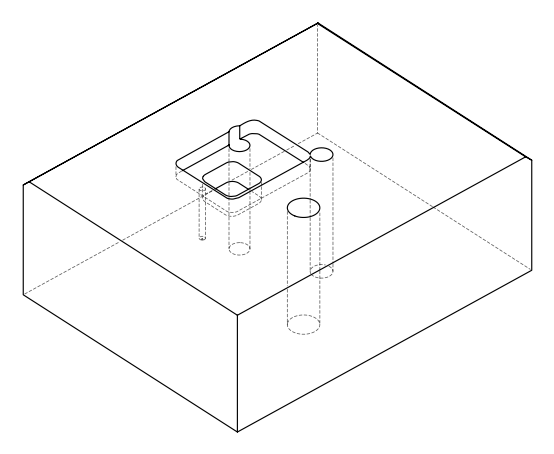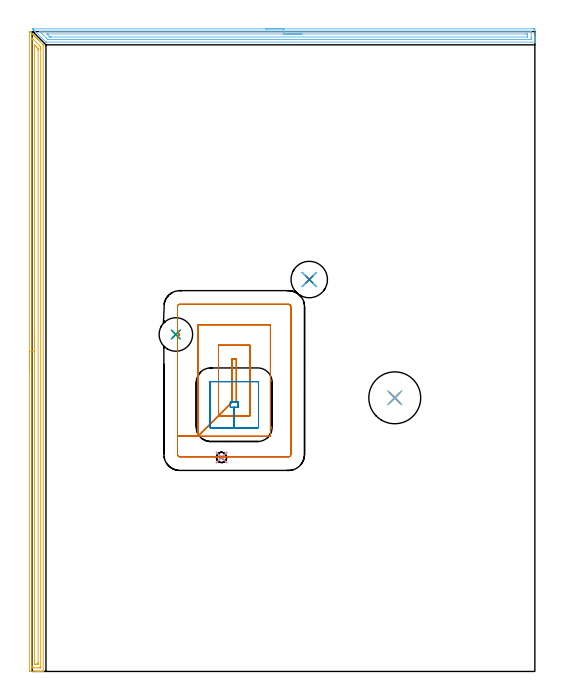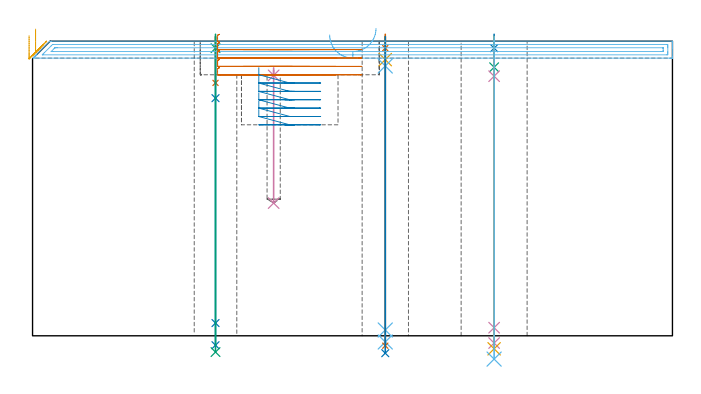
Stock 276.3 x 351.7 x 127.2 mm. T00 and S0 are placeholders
(PLAN: 20 operations, 14 tool changes, 29.1 min)
(1 SPOT_DRILL | STEP1HOLE | NXT0321_9005460120000 | 0.05 min | 186 mm3)
(2 SPOT_DRILL_1 | STEP1HOLE_1 | NXT0321_9005460120000 | 0.05 min | 183 mm3)
(3 SPOT_DRILL_2 | STEP1HOLE_2 | NXT0321_9005460120000 | 0.05 min | 183 mm3)
(4 SPOT_DRILL_3 | STEP1POCKET | NXT0321_9005460120000 | 0.03 min | 1508 mm3)
(5 DRILL_BLIND_HOLE_INTO_CENTER | STEP1HOLE | NXT0301_024 | 0.04 min | 107 mm3)
(6 GUN_DRILL_THROUGH_HOLE | STEP1HOLE | UGT0307_001 | 0.57 min | 2323 mm3)
(7 SPADE_DRILL_TO_ENLARGE_THROUGH_HOLE | STEP1HOLE | UGT0306_003 | 0.54 min | 12958 mm3)
(8 DRILL_TO_ENLARGE_THROUGH_HOLE | STEP1HOLE | UGT0301_007 | 0.55 min | 24346 mm3)
(9 DRILL_BLIND_HOLE_INTO_CENTER_1 | STEP1HOLE_1 | NXT0301_046 | 0.05 min | 359 mm3)
(10 GUN_DRILL_THROUGH_HOLE_1 | STEP1HOLE_1 | UGT0307_003 | 0.59 min | 4470 mm3)
(11 SPADE_DRILL_TO_ENLARGE_THROUGH_HOLE_1 | STEP1HOLE_1 | UGT0306_009 | 0.54 min | 29142 mm3)
(12 DRILL_TO_ENLARGE_THROUGH_HOLE_1 | STEP1HOLE_1 | UGT0301_392 | 0.56 min | 46941 mm3)
(13 DRILL_BLIND_HOLE_INTO_CENTER_2 | STEP1HOLE_2 | NXT0301_128 | 0.08 min | 1730 mm3)
(14 GUN_DRILL_THROUGH_HOLE_2 | STEP1HOLE_2 | UGT0307_008 | 0.63 min | 10437 mm3)
(15 DRILL_TO_ENLARGE_THROUGH_HOLE_2 | STEP1HOLE_2 | UGT0301_253 | 0.55 min | 21435 mm3)
(16 DRILL_BLIND_HOLE_INTO_CENTER_3 | STEP1POCKET | UGT0301_452 | 0.23 min | 1380 mm3)
(17 AREA_MILL | FG_CHAMFER_SURFACE | UGT0205_001 | 8.57 min | 10164 mm3)
(18 AREA_MILL_1 | FG_CHAMFER_SURFACE_1 | UGT0205_001 | 6.74 min | 7217 mm3)
(19 MILL_RECTANGULAR_POCKET | POCKET_RECTANGULAR_STRAIGHT | UGT0201_133 | Follow Part, ap 3.75, ae 75% | 6.25 min | 104751 mm3)
(20 MILL_RECTANGULAR_POCKET_1 | POCKET_RECTANGULAR_STRAIGHT_1 | UGT0201_133 | Follow Part, ap 3.75, ae 75% | 2.46 min | 35242 mm3)
(TOOL NXT0321_9005460120000 | NC Spot Drill, 142deg, 12mm, Carbide, Uncoated | D12 PA142 FL30 Z2)
(TOOL NXT0301_024 | Carbide Drill 5.3mm [860.1-0530-027A1-MM 2214] | D5.3 PA140 FL44 Z2)
(TOOL UGT0307_001 | Gun Drill 5 mm | D5 PA130 FL24 Z1)
(TOOL UGT0306_003 | Spade Drill 12.5mm | D12.5 PA132 FL10 Z2)
(TOOL UGT0301_007 | Twist Drill 20 mm | D20 PA118 FL140 Z2)
(TOOL NXT0301_046 | Carbide Drill 7.5mm [860.1-0750-038A1-MM 2214] | D7.5 PA140 FL53 Z2)
(TOOL UGT0307_003 | Gun Drill 7 mm | D7 PA130 FL24 Z1)
(TOOL UGT0306_009 | Spade Drill 18.5mm | D18.5 PA132 FL10 Z2)
(TOOL UGT0301_392 | Twist Drill 28.5 mm | D28.5 PA118 FL165 Z2)
(TOOL NXT0301_128 | Carbide Drill 12mm [861.1-1200-036A1-GP GC34] | D12 PA150 FL37.4 Z2)
(TOOL UGT0307_008 | Gun Drill 11 mm | D11 PA130 FL24 Z1)
(TOOL UGT0301_253 | Twist Drill 18.4 mm | D18.4 PA118 FL135 Z2)
(TOOL UGT0301_452 | Carbide Drill 5.7 mm | D5.7 PA118 FL57 Z2)
(TOOL UGT0205_001 | Chamfer Mill 20 x 3 x 45 deg. | D20 FL50 Z2)
(TOOL UGT0201_133 | Carbide End Mill 15.0 | D15 FL30 Z4)
(OP 1 SPOT_DRILL)
G17 G21 G94 G90
T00 M6
G54
G17 G0 G90 X152.3 Y215.4 S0 M3
G43 Z137.2 H0
G94 G81 G98 Z124.2 F250. R130.2
G80
M5
M2
(OP 2 SPOT_DRILL_1)
G17 G21 G94 G90
T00 M6
G54
G17 G0 G90 X199.3 Y150.4 S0 M3
G43 Z137.2 H0
G94 G81 G98 Z124.2 F250. R130.2
G80
M5
M2
(OP 3 SPOT_DRILL_2)
G17 G21 G94 G90
T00 M6
G54
G17 G0 G90 X79. Y185.2 S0 M3
G43 Z137.2 H0
G94 G81 G98 Z124.2 F250. R130.2
G80
M5
M2
(OP 4 SPOT_DRILL_3)
G17 G21 G94 G90
T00 M6
G54
G17 G0 G90 X104.1 Y117.6 S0 M3
G43 Z137.2 H0
G94 G81 G98 Z112.455 F250. R115.7
G80
M5
M2
(OP 5 DRILL_BLIND_HOLE_INTO_CENTER)
G17 G21 G94 G90
T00 M6
G54
G17 G0 G90 X152.3 Y215.4 S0 M3
G43 Z137.2 H1
G94 G81 G98 Z119.25 F250. R129.2
G80
M5
M2
(OP 6 GUN_DRILL_THROUGH_HOLE)
G17 G21 G94 G90
T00 M6
G54
G17 G0 G90 X152.3 Y215.4 M8
G43 Z137.2 H0
Z124.96
S716 M3
G94 G1 Z116.494 F125. M26
G4 X.084
Z2.5 F250.
G4 X.084
Z-2.666 F125.
G4 X.084
M5
M9
G0 Z124.96
Z137.2
M2
(OP 7 SPADE_DRILL_TO_ENLARGE_THROUGH_HOLE)
G17 G21 G94 G90
T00 M6
G54
G17 G0 G90 X152.3 Y215.4 S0 M3
G43 Z137.2 H0
G94 G73 G98 Z-4.283 F250. Q11.953 R129.2
G80
M5
M2
(OP 8 DRILL_TO_ENLARGE_THROUGH_HOLE)
G17 G21 G94 G90
T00 M6
G54
G17 G0 G90 X152.3 Y215.4 S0 M3
G43 Z137.2 H0
G94 G73 G98 Z-7.509 F250. Q19.244 R129.2
G80
M5
M2
(OP 9 DRILL_BLIND_HOLE_INTO_CENTER_1)
G17 G21 G94 G90
T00 M6
G54
G17 G0 G90 X199.3 Y150.4 S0 M3
G43 Z137.2 H1
G94 G81 G98 Z115.95 F250. R129.2
G80
M5
M2
(OP 10 GUN_DRILL_THROUGH_HOLE_1)
G17 G21 G94 G90
T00 M6
G54
G17 G0 G90 X199.3 Y150.4 M8
G43 Z137.2 H0
Z124.064
S716 M3
G94 G1 Z112.092 F125. M26
G4 X.084
Z3.5 F250.
G4 X.084
Z-3.132 F125.
G4 X.084
M5
M9
G0 Z124.064
Z137.2
M2
(OP 11 SPADE_DRILL_TO_ENLARGE_THROUGH_HOLE_1)
G17 G21 G94 G90
T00 M6
G54
G17 G0 G90 X199.3 Y150.4 S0 M3
G43 Z137.2 H0
G94 G73 G98 Z-5.618 F250. Q16.602 R129.2
G80
M5
M2
(OP 12 DRILL_TO_ENLARGE_THROUGH_HOLE_1)
G17 G21 G94 G90
T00 M6
G54
G17 G0 G90 X199.3 Y150.4 S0 M3
G43 Z137.2 H0
G94 G73 G98 Z-10.062 F250. Q27.452 R129.2
G80
M5
M2
(OP 13 DRILL_BLIND_HOLE_INTO_CENTER_2)
G17 G21 G94 G90
T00 M6
G54
G17 G0 G90 X79. Y185.2 S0 M3
G43 Z137.2 H1
G94 G81 G98 Z109.2 F250. R129.2
G80
M5
M2
(OP 14 GUN_DRILL_THROUGH_HOLE_2)
G17 G21 G94 G90
T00 M6
G54
G17 G0 G90 X79. Y185.2 M8
G43 Z137.2 H0
Z122.404
S716 M3
G94 G1 Z102.609 F125. M26
G4 X.084
Z5.5 F250.
G4 X.084
Z-4.065 F125.
G4 X.084
M5
M9
G0 Z122.404
Z137.2
M2
(OP 15 DRILL_TO_ENLARGE_THROUGH_HOLE_2)
G17 G21 G94 G90
T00 M6
G54
G17 G0 G90 X79. Y185.2 S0 M3
G43 Z137.2 H0
G94 G73 G98 Z-7.028 F250. Q16.778 R129.2
G80
M5
M2
(OP 16 DRILL_BLIND_HOLE_INTO_CENTER_3)
G17 G21 G94 G90
T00 M6
G54
G17 G0 G90 X104.1 Y117.6 S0 M3
G43 Z137.2 H0
G94 G81 G98 Z57.3 F250. R114.7
G80
M5
M2
(OP 17 AREA_MILL)
G17 G21 G94 G90
T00 M6
G54
G17 G0 G90 X-1.5 Y165.847 S1061 M3
G43 Z137.2 H0
Z129.6
G94 G1 Y165.885 Z128.728 F250.
Y165.999 Z127.864
Y166.188 Z127.012
Y166.45 Z126.18
Y166.784 Z125.374
Y167.187 Z124.6
Y167.655 Z123.864
Y168.186 Z123.172
Y168.776 Z122.529
Y169.419 Z121.94
Y170.111 Z121.409
Y170.847 Z120.94
Y171.621 Z120.537
Y172.427 Z120.203
Y173.259 Z119.941
Y174.11 Z119.752
Y174.975 Z119.638
Y175.847 Z119.6
Y351.694
X-1.466 Y351.699 Z119.633
X-1.462 Y351.7 Z119.637
X-1.2 Z119.9
X-0.896 Y351.398 Z120.201
X-0.353 Y350.854 Z120.746
X0.121 Y350.38 Z121.219
X0.321 Y350.179 Z121.421
X0.387 Y350.113 Z121.487
X0.557 Y349.945 Z121.653
X1.198 Y349.302 Z122.298
X1.428 Y349.073 Z122.525
X2.008 Y348.492 Z123.108
X2.11 Y348.391 Z123.208
X2.3 Y348.202 Z123.396
X2.819 Y347.681 Z123.919
X3.172 Y347.33 Z124.268
X3.63 Y346.87 Z124.73
X4.334 Y346.168 Z125.431
X5.786 Y344.715 Z126.884
X6.062 Y344.436 Z127.162
X6.093 Y344.401 Z127.193
X6.1 Y343.921 Z127.2
Y0.18
X6.097 Y0.01 Z127.188
X5.975 Y0.002 Z127.067
X5.847 Y0. Z126.947
X5.617 Z126.717
X4.915 Z126.01
X3.692 Z124.789
X3.172 Z124.266
X2.56 Z123.656
X-1.098 Z119.999
X-1.186 Y0.001 Z119.911
X-1.494 Y0.01 Z119.604
X-1.498 Y0.307 Z119.601
X-1.5 Y0.627 Z119.6
Y0.949
Y175.847
X-0.086 Z121.014
X-0.085 Y347.261 Z121.015
X-0.084 Y347.497 Z121.016
X-0.079 Y348.017 Z121.021
X-0.072 Y348.11 Z121.028
X0.123 Y347.919 Z121.223
X0.553 Y347.497 Z121.653
X4.129 Y343.921 Z125.229
X4.219 Y343.828 Z125.319
X4.413 Y343.625 Z125.513
X4.679 Y343.339 Z125.779
X4.682 Y343.266 Z125.782
X4.684 Y343.027 Z125.784
X4.686 Y342.368 Z125.786
Y342.133
X4.685 Y2.65 Z125.785
X4.684 Y2.415 Z125.784
X4.68 Y2.086 Z125.78
X4.679 Y2.013 Z125.779
X4.583 Y2.007 Z125.683
X4.446 Y2.002 Z125.546
X4.043 Y2. Z125.143
X3.576 Z124.676
X0.961 Z122.061
X0.557 Z121.657
X0.088 Y2.002 Z121.188
X-0.048 Y2.007 Z121.052
X-0.074 Y2.009 Z121.026
X-0.079 Y2.057 Z121.021
X-0.083 Y2.177 Z121.017
X-0.085 Y2.415 Z121.015
X-0.086 Y3.074 Z121.014
Y175.847
X1.328 Z122.428
X1.329 Y344.126 Z122.429
X1.331 Y344.194 Z122.431
X1.335 Y344.246 Z122.435
X1.337 Y344.253 Z122.437
X1.345 Y344.247 Z122.445
X1.428 Y344.169 Z122.528
X1.68 Y343.921 Z122.78
X2.3 Y343.301 Z123.4
X2.574 Y343.027 Z123.674
X3.172 Y342.426 Z124.272
X3.241 Y342.351 Z124.341
X3.257 Y342.333 Z124.357
X3.265 Y342.302 Z124.365
X3.268 Y342.235 Z124.368
X3.27 Y342.133 Z124.37
X3.271 Y342.031 Z124.371
X3.272 Y341.239 Z124.372
X3.271 Y4.995 Z124.371
X3.269 Y4.203 Z124.369
X3.268 Y4.104 Z124.368
X3.264 Y4.01 Z124.364
X3.172 Y4.008 Z124.272
X2.497 Y4.001 Z123.597
X2.3 Y4. Z123.4
X1.626 Z122.726
X1.428 Y4.002 Z122.528
X1.363 Y4.005 Z122.463
X1.341 Y4.009 Z122.441
X1.335 Y4.014 Z122.435
X1.333 Y4.033 Z122.433
X1.33 Y4.101 Z122.43
X1.329 Y4.203 Z122.429
Y4.306
X1.328 Y175.847 Z122.428
Y176.718 Z122.467
Y177.583 Z122.58
Y178.435 Z122.769
Y179.267 Z123.032
Y180.073 Z123.365
Y180.847 Z123.768
Y181.583 Z124.237
Y182.275 Z124.768
Y182.918 Z125.357
Y183.507 Z126.001
Y184.038 Z126.693
Y184.507 Z127.428
Y184.91 Z128.202
Y185.244 Z129.008
Y185.506 Z129.84
Y185.695 Z130.692
Y185.809 Z131.557
Y185.847 Z132.428
G0 Z137.2
M5
M2
(OP 18 AREA_MILL_1)
G17 G21 G94 G90
T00 M6
G54
G17 G0 G90 X128.3 Y353.2 S1061 M3
G43 Z137.2 H0
Z129.9
G94 G1 X128.338 Z129.028 F250.
X128.452 Z128.164
X128.641 Z127.312
X128.903 Z126.48
X129.237 Z125.674
X129.64 Z124.9
X130.108 Z124.164
X130.64 Z123.472
X131.229 Z122.829
X131.872 Z122.24
X132.564 Z121.708
X133.3 Z121.24
X134.074 Z120.837
X134.88 Z120.503
X135.712 Z120.241
X136.563 Z120.052
X137.428 Z119.938
X138.3 Z119.9
X275.154
X275.698 Y353.199 Z119.901
X276.237 Y353.194 Z119.903
X276.292 Y353.191 Z119.906
X276.3 Y352.658 Z120.439
Y349.106 Z123.988
Y348.528 Z124.569
Y348.218 Z124.878
Y347.64 Z125.456
Y347.33 Z125.765
Y346.71 Z126.389
Y346.279 Z126.821
Y345.934 Z127.157
X276.291 Y345.903 Z127.188
X276.145 Y345.9 Z127.2
X8.039
X7.599 Y345.906 Z127.192
X7.529 Y345.97 Z127.129
X1.728 Y351.77 Z121.327
X1.666 Y351.834 Z121.265
X1.497 Y352.003 Z121.096
X1.433 Y352.066 Z121.031
X1.371 Y352.128 Z120.971
X1.199 Y352.3 Z120.799
X1.137 Y352.362 Z120.735
X1.077 Y352.423 Z120.676
X0.902 Y352.598 Z120.501
X0.841 Y352.658 Z120.439
X0.666 Y352.833 Z120.267
X0.604 Y352.896 Z120.204
X0.397 Y353.102 Z119.996
X0.307 Y353.193 Z119.905
X0.306 Y353.197 Z119.901
X0.307 Y353.199 Z119.899
X0.539 Y353.2 Z119.9
X138.3
Y351.786 Z121.314
X273.914 Y351.785 Z121.315
X274.29 Y351.77 Z121.33
X274.298 Y351.388 Z121.712
X274.299 Y350.882 Z122.218
X274.3 Y350.498 Z122.602
Y348.722 Z124.378
X274.299 Y348.218 Z124.882
X274.298 Y347.836 Z125.264
X274.29 Y347.33 Z125.77
X273.929 Y347.315 Z125.785
X273.914
X8.947
X8.932
X8.632 Y347.33 Z125.77
X8.039 Y347.912 Z125.188
X5.068 Y350.882 Z122.218
X4.471 Y351.483 Z121.617
X4.192 Y351.77 Z121.33
X4.455 Y351.785 Z121.315
X4.471
X138.3 Y351.786 Z121.314
Y350.372 Z122.728
X271.237 Y350.371 Z122.729
X271.751
X272.129 Y350.367 Z122.733
X272.255 Y350.365 Z122.735
X272.29 Y350.361 Z122.739
X272.294 Y350.277 Z122.823
X272.298 Y350.164 Z122.936
X272.299 Y349.994 Z123.106
X272.3 Y349.824 Z123.276
X272.299 Y349.106 Z123.994
X272.298 Y348.938 Z124.162
X272.29 Y348.767 Z124.333
X272.286 Y348.734 Z124.366
X272.27 Y348.733 Z124.367
X272.224 Y348.731 Z124.369
X272.129 Y348.729 Z124.371
X10.716
X10.202 Y348.73 Z124.37
X9.824 Y348.733 Z124.367
X9.7 Y348.735 Z124.365
X9.664 Y348.747 Z124.353
X9.629 Y348.778 Z124.322
X9.56 Y348.843 Z124.257
X9.294 Y349.106 Z123.994
X8.039 Y350.362 Z122.738
Y350.368 Z122.732
X8.553 Y350.371 Z122.729
X8.932 Y350.372 Z122.728
X138.3
X139.172 Z122.766
X140.036 Z122.88
X140.888 Z123.069
X141.72 Z123.331
X142.526 Z123.665
X143.3 Z124.068
X144.036 Z124.537
X144.728 Z125.068
X145.371 Z125.657
X145.96 Z126.301
X146.491 Z126.993
X146.96 Z127.728
X147.363 Z128.502
X147.697 Z129.308
X147.959 Z130.14
X148.148 Z130.992
X148.262 Z131.857
X148.3 Z132.728
G0 Z137.2
M5
M2
(OP 19 MILL_RECTANGULAR_POCKET)
G17 G21 G94 G90
T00 M6
G54
G17 G0 G90 X80.663 Y185.5 S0 M3
G43 Z137.2 H0
Z130.2
G94 G1 X80.656 Y185.582 Z130.178 F250.
X80.486 Y186.028 Z130.05
X80.379 Y186.18 Z130.
X80.273 Y186.33 Z129.951
X80.056 Y186.536 Z129.871
X79.9 Y186.634 Z129.821
Y191.605 Z128.489
Y186.634 Z127.157
X80.056 Y186.536 Z127.108
X80.273 Y186.33 Z127.028
X80.379 Y186.179 Z126.978
X80.486 Y186.028 Z126.929
X80.656 Y185.582 Z126.801
X80.697 Y185.106 Z126.673
X80.603 Y184.637 Z126.545
X80.384 Y184.213 Z126.417
X80.056 Y183.866 Z126.289
X79.9 Y183.767 Z126.239
Y178.795 Z124.907
Y183.767 Z123.575
Y129.25 F500.
X91.15
X109.9 Y148.
X112.2
Y171.8
X109.9
Y148.
X102.4 Y140.5
X119.7
Y179.3
X102.4
Y140.5
X91.15 Y129.25
X130.95
Y190.55
X91.15
Y186.634
G2 X91.058 Y185.2 R11.25
X91.15 Y183.767 R11.25
G1 Y129.25
X79.9
Y119.3
G3 X81.2 Y118. R1.3
G1 X140.9
G3 X142.2 Y119.3 R1.3
G1 Y200.5
G3 X141.759 Y201.476 R1.3
G1 X141.692 Y201.535
X141.617 Y201.584
G3 X140.9 Y201.8 R1.3
G1 X81.2
G3 X79.9 Y200.5 R1.3
G1 Y186.634
G0 X80.663 Y185.499 Z126.575
G1 X80.656 Y185.582 Z126.553 F250.
X80.486 Y186.028 Z126.425
X80.225 Y186.382 Z126.307
X80.056 Y186.536 Z126.246
X79.9 Y186.634 Z126.196
Y191.605 Z124.864
Y186.634 Z123.532
X80.056 Y186.536 Z123.483
X80.225 Y186.382 Z123.422
X80.486 Y186.028 Z123.304
X80.656 Y185.582 Z123.176
X80.697 Y185.106 Z123.048
X80.603 Y184.637 Z122.92
X80.384 Y184.213 Z122.792
X80.056 Y183.866 Z122.664
X79.9 Y183.767 Z122.614
Y178.795 Z121.282
Y183.767 Z119.95
Y129.25 F500.
X91.15
X109.9 Y148.
X112.2
Y171.8
X109.9
Y148.
X102.4 Y140.5
X119.7
Y179.3
X102.4
Y140.5
X91.15 Y129.25
X130.95
Y190.55
X91.15
Y186.634
G2 X91.058 Y185.2 R11.25
X91.15 Y183.767 R11.25
G1 Y129.25
X79.9
Y119.3
G3 X81.2 Y118. R1.3
G1 X140.9
G3 X142.2 Y119.3 R1.3
G1 Y200.5
G3 X141.759 Y201.476 R1.3
G1 X141.692 Y201.535
X141.617 Y201.584
G3 X140.9 Y201.8 R1.3
G1 X81.2
G3 X79.9 Y200.5 R1.3
G1 Y186.634
G0 X80.663 Y185.499 Z122.95
G1 X80.656 Y185.582 Z122.928 F250.
X80.486 Y186.028 Z122.799
X80.379 Y186.179 Z122.75
X80.273 Y186.33 Z122.701
X80.056 Y186.536 Z122.62
X79.9 Y186.634 Z122.571
Y191.605 Z121.239
Y186.634 Z119.907
X80.056 Y186.536 Z119.858
X80.273 Y186.33 Z119.778
X80.379 Y186.179 Z119.728
X80.486 Y186.028 Z119.679
X80.656 Y185.582 Z119.551
X80.697 Y185.106 Z119.423
X80.603 Y184.637 Z119.295
X80.384 Y184.213 Z119.167
X80.056 Y183.866 Z119.039
X79.9 Y183.767 Z118.989
Y178.795 Z117.657
Y183.767 Z116.325
Y129.25 F500.
X91.15
X102.4 Y140.5
X109.9 Y148.
X112.2
Y171.8
X109.9
Y148.
X102.4 Y140.5
X119.7
Y179.3
X102.4
Y140.5
X91.15 Y129.25
X130.95
Y190.55
X91.15
Y186.634
G2 X91.058 Y185.2 R11.25
X91.15 Y183.767 R11.25
G1 Y129.25
X79.9
Y119.3
G3 X81.2 Y118. R1.3
G1 X140.9
G3 X142.2 Y119.3 R1.3
G1 Y200.5
G3 X141.759 Y201.476 R1.3
G1 X141.692 Y201.535
X141.617 Y201.584
G3 X140.9 Y201.8 R1.3
G1 X81.2
G3 X79.9 Y200.5 R1.3
G1 Y186.634
G0 X80.663 Y185.498 Z119.325
G1 X80.656 Y185.584 Z119.302 F250.
X80.484 Y186.031 Z119.174
X80.378 Y186.181 Z119.124
X80.271 Y186.331 Z119.075
X80.056 Y186.536 Z118.995
X79.9 Y186.634 Z118.946
Y191.605 Z117.614
Y186.634 Z116.282
X80.056 Y186.536 Z116.233
X80.271 Y186.331 Z116.153
X80.378 Y186.181 Z116.104
X80.484 Y186.031 Z116.055
X80.656 Y185.584 Z115.926
X80.697 Y185.107 Z115.798
X80.604 Y184.638 Z115.67
X80.384 Y184.213 Z115.542
X80.056 Y183.866 Z115.414
X79.9 Y183.767 Z115.364
Y178.795 Z114.032
Y183.767 Z112.7
Y129.25 F500.
X91.15
X102.4 Y140.5
X109.9 Y148.
X112.2
Y171.8
X109.9
Y148.
X102.4 Y140.5
X119.7
Y179.3
X102.4
Y140.5
X91.15 Y129.25
X130.95
Y190.55
X91.15
Y186.634
G2 X91.058 Y185.2 R11.25
X91.15 Y183.767 R11.25
G1 Y129.25
X79.9
Y119.3
G3 X81.2 Y118. R1.3
G1 X140.9
G3 X142.2 Y119.3 R1.3
G1 Y200.5
G3 X141.759 Y201.476 R1.3
G1 X141.692 Y201.535
X141.617 Y201.584
G3 X140.9 Y201.8 R1.3
G1 X81.2
G3 X79.9 Y200.5 R1.3
G1 Y186.634
G0 Z137.2
M5
M2
(OP 20 MILL_RECTANGULAR_POCKET_1)
G17 G21 G94 G90
T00 M6
G54
G17 G0 G90 X97.7 Y145.387 S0 M3
G43 Z137.2 H0
Z115.76
G94 G1 Y134.237 Z112.772 F250.
X97.76 Y134.079 Z112.727
X97.879 Y133.96 Z112.682
X98.037 Y133.9 Z112.637
X111.05 Z109.15
Y145.15
X113.15 F500.
Y148.05
X108.95
Y145.15
X111.05
Y133.9
X124.
G3 X124.4 Y134.3 R0.4
G1 Y158.9
G3 X124. Y159.3 R0.4
G1 X98.1
G3 X97.7 Y158.9 R0.4
G1 Y134.3
G3 X98.1 Y133.9 R0.4
G1 X111.05
X112.05
G0 X97.7 Y145.387 Z112.15
G1 Y134.237 Z109.162 F250.
X97.76 Y134.079 Z109.117
X97.879 Y133.96 Z109.072
X98.037 Y133.9 Z109.027
X111.05 Z105.54
Y145.15
X113.15 F500.
Y148.05
X108.95
Y145.15
X111.05
Y133.9
X124.
G3 X124.4 Y134.3 R0.4
G1 Y158.9
G3 X124. Y159.3 R0.4
G1 X98.1
G3 X97.7 Y158.9 R0.4
G1 Y134.3
G3 X98.1 Y133.9 R0.4
G1 X111.05
X112.05
G0 X97.7 Y145.387 Z108.54
G1 Y134.237 Z105.552 F250.
X97.76 Y134.079 Z105.507
X97.879 Y133.96 Z105.462
X98.037 Y133.9 Z105.417
X111.05 Z101.93
Y145.15
X113.15 F500.
Y148.05
X108.95
Y145.15
X111.05
Y133.9
X124.
G3 X124.4 Y134.3 R0.4
G1 Y158.9
G3 X124. Y159.3 R0.4
G1 X98.1
G3 X97.7 Y158.9 R0.4
G1 Y134.3
G3 X98.1 Y133.9 R0.4
G1 X111.05
X112.05
G0 X97.7 Y145.387 Z104.93
G1 Y134.237 Z101.942 F250.
X97.76 Y134.079 Z101.897
X97.879 Y133.96 Z101.852
X98.037 Y133.9 Z101.807
X111.05 Z98.32
Y145.15
X113.15 F500.
Y148.05
X108.95
Y145.15
X111.05
Y133.9
X124.
G3 X124.4 Y134.3 R0.4
G1 Y158.9
G3 X124. Y159.3 R0.4
G1 X98.1
G3 X97.7 Y158.9 R0.4
G1 Y134.3
G3 X98.1 Y133.9 R0.4
G1 X111.05
X112.05
G0 X97.7 Y145.387 Z101.32
G1 Y134.237 Z98.332 F250.
X97.76 Y134.079 Z98.287
X97.879 Y133.96 Z98.242
X98.037 Y133.9 Z98.197
X111.05 Z94.71
Y145.15
X113.15 F500.
Y148.05
X108.95
Y145.15
X111.05
Y133.9
X124.
G3 X124.4 Y134.3 R0.4
G1 Y158.9
G3 X124. Y159.3 R0.4
G1 X98.1
G3 X97.7 Y158.9 R0.4
G1 Y134.3
G3 X98.1 Y133.9 R0.4
G1 X111.05
X112.05
G0 X97.7 Y145.387 Z97.71
G1 Y134.237 Z94.722 F250.
X97.76 Y134.079 Z94.677
X97.879 Y133.96 Z94.632
X98.037 Y133.9 Z94.587
X111.05 Z91.1
Y145.15
X113.15 F500.
Y148.05
X108.95
Y145.15
X111.05
Y133.9
X124.
G3 X124.4 Y134.3 R0.4
G1 Y158.9
G3 X124. Y159.3 R0.4
G1 X98.1
G3 X97.7 Y158.9 R0.4
G1 Y134.3
G3 X98.1 Y133.9 R0.4
G1 X111.05
X112.05
G0 Z137.2
M5
M2
